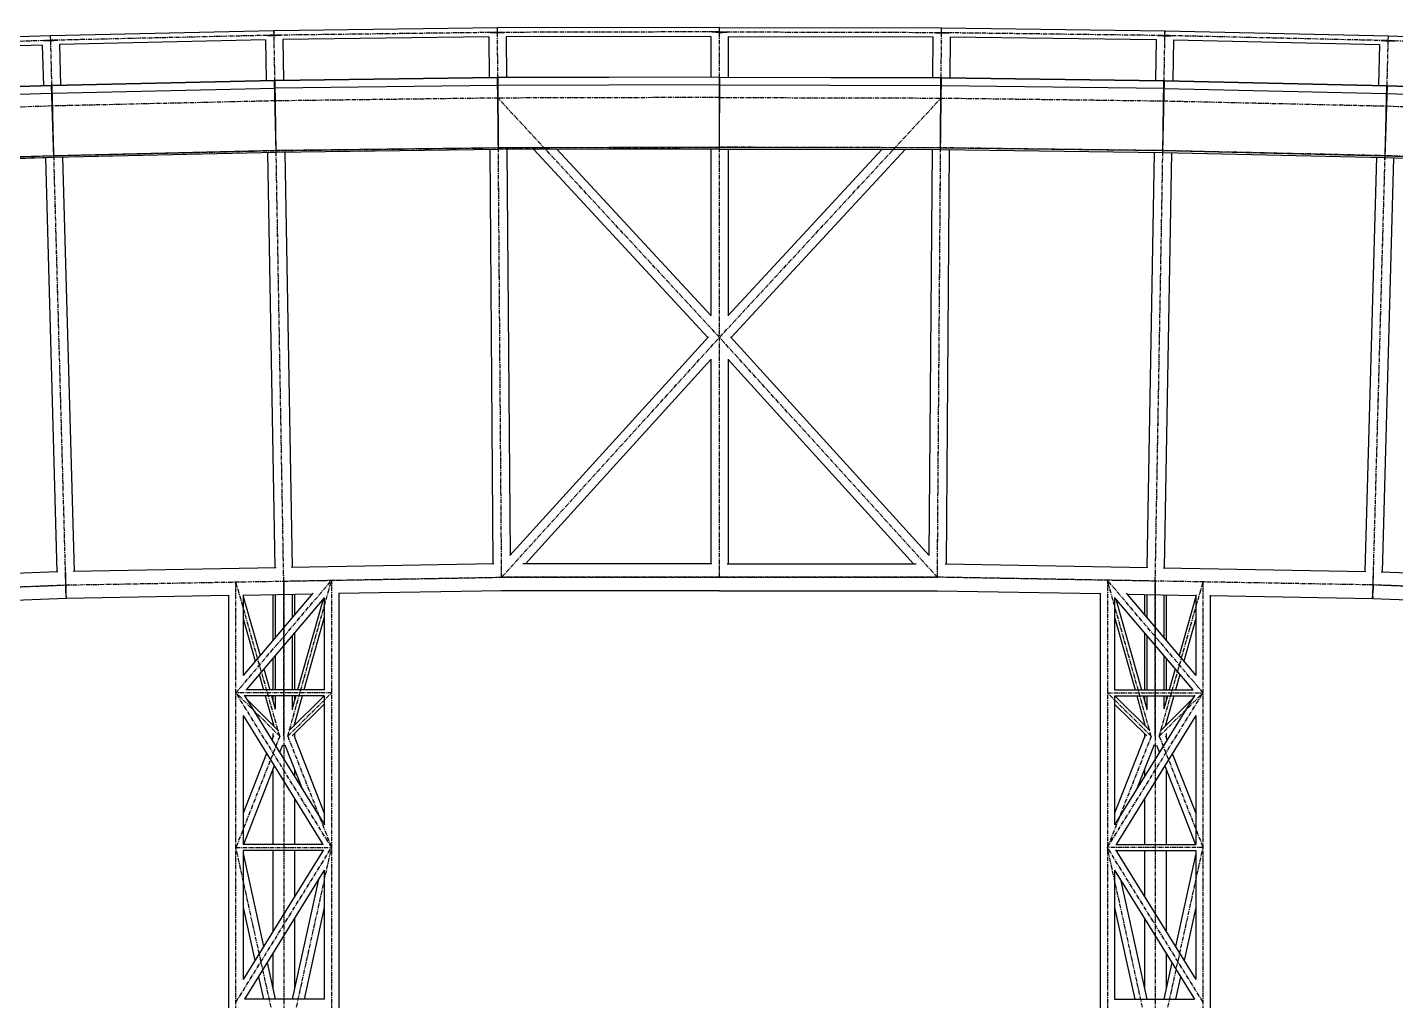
# Model space of a CAD drawing. Header units: millimetres. Extents: x 5143 to 30813, y 232 to 21408.
# Drawn here: x 16332 to 18907, y 19577 to 21408 of the extents above; entities that cross this region are included whole.
import ezdxf

# ---------------------------------------------------------------- set-up
doc = ezdxf.new("R2010")
doc.units = ezdxf.units.MM
doc.header["$LTSCALE"] = 0.25
doc.linetypes.add('CENTER', pattern=[50.8, 31.75, -6.35, 6.35, -6.35])
doc.linetypes.add('XKITLINE00', pattern=[0])

msp = doc.modelspace()

# ---------------------------------------------------------------- linework, layer by layer
at = {"color": 8, "linetype": 'XKITLINE00'}
for p, q in [((16796.6, 21401.8), (16376.2, 21392.2)), ((16796.8, 21393.4), (16796.6, 21401.8)), ((17217.1, 21407.1), (16796.7, 21401.8)), ((16796.8, 21393.4), (16796.7, 21401.8)), ((17203.8, 21398.1), (17203.5, 21398.1)), ((17205.8, 21397.9), (17203.8, 21398.1)), ((17204.2, 21398.1), (17204.1, 21398.1)), ((17206.2, 21397.9), (17204.2, 21398.1)), ((17208.2, 21397.8), (17205.8, 21397.9)), ((17208.6, 21397.8), (17206.2, 21397.9)), ((17211, 21397.7), (17208.2, 21397.8)), ((17211.2, 21397.8), (17208.6, 21397.8)), ((17214.1, 21397.7), (17211, 21397.7)), ((17214.2, 21397.7), (17211.2, 21397.8)), ((17217.2, 21397.7), (17214.1, 21397.7)), ((17217.2, 21397.7), (17214.2, 21397.7)), ((17217.2, 21398.7), (17217.1, 21407.1)), ((17635, 21408.2), (17217.2, 21407.1)), ((17217.2, 21398.7), (17217.2, 21407.1)), ((17217.2, 21398.7), (17217.2, 21397.7)), ((17217.2, 21398.7), (17217.2, 21397.7)), ((17220.4, 21397.8), (17217.2, 21397.7)), ((17220.3, 21397.8), (17217.2, 21397.7)), ((17223.2, 21397.9), (17220.3, 21397.8)), ((17223.4, 21397.8), (17220.4, 21397.8)), ((17225.9, 21398), (17223.2, 21397.9)), ((17226.2, 21397.9), (17223.4, 21397.8)), ((17228.2, 21398.1), (17225.9, 21398)), ((17228.6, 21398.1), (17226.2, 21397.9)), ((17230.2, 21398.3), (17228.2, 21398.1)), ((17230.6, 21398.3), (17228.6, 21398.1)), ((17230.4, 21398.3), (17230.2, 21398.3)), ((17231, 21398.3), (17230.6, 21398.3)), ((17621.6, 21399.2), (17621.2, 21399.3)), ((17621.6, 21399.2), (17621.2, 21399.3)), ((17623.6, 21399.1), (17621.6, 21399.2)), ((17623.6, 21399.1), (17621.6, 21399.2)), ((17622, 21399.2), (17621.9, 21399.3)), ((17622, 21399.2), (17621.9, 21399.3)), ((17624, 21399.1), (17622, 21399.2)), ((17624, 21399.1), (17622, 21399.2)), ((17626, 21398.9), (17623.6, 21399.1)), ((17626, 21398.9), (17623.6, 21399.1)), ((17626.3, 21399), (17624, 21399.1)), ((17626.3, 21399), (17624, 21399.1)), ((17628.8, 21398.8), (17626, 21398.9)), ((17628.8, 21398.8), (17626, 21398.9)), ((17629, 21398.9), (17626.3, 21399)), ((17629, 21398.9), (17626.3, 21399)), ((17631.8, 21398.8), (17628.8, 21398.8)), ((17631.8, 21398.8), (17628.8, 21398.8)), ((17632, 21398.8), (17629, 21398.9)), ((17632, 21398.8), (17629, 21398.9)), ((17635, 21398.8), (17631.8, 21398.8)), ((17635, 21398.8), (17631.8, 21398.8)), ((17635, 21398.8), (17632, 21398.8)), ((17635, 21398.8), (17632, 21398.8)), ((17635, 21398.8), (17635, 21408.2)), ((17635, 21398.8), (17635, 21408.2)), ((17635, 21408.2), (18052.8, 21407.1)), ((17635, 21398.8), (17635, 21408.2)), ((17635, 21398.8), (17635, 21408.2)), ((17635, 21398.8), (17638.1, 21398.8)), ((17635, 21398.8), (17638, 21398.8)), ((17635, 21398.8), (17638.1, 21398.8)), ((17635, 21398.8), (17638, 21398.8)), ((17638, 21398.8), (17641, 21398.9)), ((17638, 21398.8), (17641, 21398.9)), ((17638.1, 21398.8), (17641.2, 21398.8)), ((17638.1, 21398.8), (17641.2, 21398.8)), ((17641, 21398.9), (17643.7, 21399)), ((17641, 21398.9), (17643.7, 21399)), ((17641.2, 21398.8), (17644, 21398.9)), ((17641.2, 21398.8), (17644, 21398.9)), ((17643.7, 21399), (17646, 21399.1)), ((17643.7, 21399), (17646, 21399.1)), ((17644, 21398.9), (17646.4, 21399.1)), ((17644, 21398.9), (17646.4, 21399.1)), ((17646, 21399.1), (17648, 21399.2)), ((17646, 21399.1), (17648, 21399.2)), ((17646.4, 21399.1), (17648.4, 21399.2)), ((17646.4, 21399.1), (17648.4, 21399.2)), ((17648, 21399.2), (17648.1, 21399.3)), ((17648, 21399.2), (17648.1, 21399.3)), ((17648.4, 21399.2), (17648.8, 21399.3)), ((17648.4, 21399.2), (17648.8, 21399.3)), ((18039, 21398.3), (18039.3, 21398.3)), ((18039.3, 21398.3), (18041.4, 21398.1)), ((18039.6, 21398.3), (18039.8, 21398.3)), ((18039.8, 21398.3), (18041.7, 21398.1)), ((18041.4, 21398.1), (18043.8, 21397.9)), ((18041.7, 21398.1), (18044.1, 21398)), ((18043.8, 21397.9), (18046.6, 21397.8)), ((18044.1, 21398), (18046.8, 21397.9)), ((18046.6, 21397.8), (18049.6, 21397.8)), ((18046.8, 21397.9), (18049.7, 21397.8)), ((18049.6, 21397.8), (18052.8, 21397.7)), ((18049.7, 21397.8), (18052.8, 21397.7)), ((18052.8, 21398.7), (18052.8, 21407.1)), ((18052.8, 21398.7), (18052.9, 21407.1)), ((18052.8, 21398.7), (18052.8, 21397.7)), ((18052.8, 21398.7), (18052.8, 21397.7)), ((18052.8, 21397.7), (18055.9, 21397.7)), ((18052.8, 21397.7), (18055.8, 21397.7)), ((18052.9, 21407.1), (18473.3, 21401.8)), ((18055.8, 21397.7), (18058.7, 21397.8)), ((18055.9, 21397.7), (18059, 21397.7)), ((18058.7, 21397.8), (18061.4, 21397.8)), ((18059, 21397.7), (18061.7, 21397.8)), ((18061.4, 21397.8), (18063.8, 21397.9)), ((18061.7, 21397.8), (18064.2, 21397.9)), ((18063.8, 21397.9), (18065.7, 21398.1)), ((18064.2, 21397.9), (18066.2, 21398.1)), ((18065.7, 21398.1), (18065.9, 21398.1)), ((18066.2, 21398.1), (18066.5, 21398.1)), ((18473.2, 21393.4), (18473.4, 21401.8)), ((18473.2, 21393.4), (18473.3, 21401.8)), ((18473.4, 21401.8), (18893.8, 21392.2)), ((16376.1, 21392.2), (15955.6, 21378.3)), ((16360.5, 21374.9), (15972.3, 21362)), ((16360.5, 21374.9), (16362.6, 21298.3)), ((16363, 21382.9), (16362.6, 21382.9)), ((16365, 21382.8), (16363, 21382.9)), ((16363.4, 21382.9), (16363.3, 21382.9)), ((16365.4, 21382.8), (16363.4, 21382.9)), ((16367.4, 21382.7), (16365, 21382.8)), ((16367.7, 21382.7), (16365.4, 21382.8)), ((16370.2, 21382.7), (16367.4, 21382.7)), ((16370.4, 21382.7), (16367.7, 21382.7)), ((16373.3, 21382.7), (16370.2, 21382.7)), ((16373.4, 21382.7), (16370.4, 21382.7)), ((16376.4, 21382.8), (16373.3, 21382.7)), ((16376.4, 21382.8), (16373.4, 21382.7)), ((16376.4, 21383.8), (16376.1, 21392.2)), ((16376.4, 21383.8), (16376.2, 21392.2)), ((16376.4, 21383.8), (16376.4, 21382.8)), ((16376.4, 21383.8), (16376.4, 21382.8)), ((16379.6, 21382.9), (16376.4, 21382.8)), ((16379.4, 21382.9), (16376.4, 21382.8)), ((16382.4, 21383.1), (16379.4, 21382.9)), ((16382.6, 21383), (16379.6, 21382.9)), ((16385.1, 21383.2), (16382.4, 21383.1)), ((16385.4, 21383.2), (16382.6, 21383)), ((16387.4, 21383.4), (16385.1, 21383.2)), ((16387.8, 21383.4), (16385.4, 21383.2)), ((16389.4, 21383.6), (16387.4, 21383.4)), ((16389.8, 21383.6), (16387.8, 21383.4)), ((16389.5, 21383.6), (16389.4, 21383.6)), ((16390.1, 21383.6), (16389.8, 21383.6)), ((16780.8, 21384.6), (16392.7, 21375.8)), ((16392.8, 21375.8), (16394.9, 21299.2)), ((16780.8, 21384.6), (16782.1, 21308)), ((16783.3, 21392.6), (16783, 21392.6)), ((16785.4, 21392.5), (16783.3, 21392.6)), ((16783.8, 21392.6), (16783.6, 21392.6)), ((16785.7, 21392.5), (16783.8, 21392.6)), ((16787.8, 21392.4), (16785.4, 21392.5)), ((16788.1, 21392.4), (16785.7, 21392.5)), ((16790.6, 21392.3), (16787.8, 21392.4)), ((16790.8, 21392.4), (16788.1, 21392.4)), ((16793.6, 21392.3), (16790.6, 21392.3)), ((16793.7, 21392.4), (16790.8, 21392.4)), ((16796.8, 21392.4), (16793.6, 21392.3)), ((16796.8, 21392.4), (16793.7, 21392.4)), ((16796.8, 21393.4), (16796.8, 21392.4)), ((16796.8, 21393.4), (16796.8, 21392.4)), ((16799.9, 21392.5), (16796.8, 21392.4)), ((16799.8, 21392.5), (16796.8, 21392.4)), ((16802.7, 21392.6), (16799.8, 21392.5)), ((16803, 21392.6), (16799.9, 21392.5)), ((16805.4, 21392.7), (16802.7, 21392.6)), ((16805.7, 21392.7), (16803, 21392.6)), ((16807.8, 21392.9), (16805.4, 21392.7)), ((16808.2, 21392.9), (16805.7, 21392.7)), ((16809.7, 21393.1), (16807.8, 21392.9)), ((16810.2, 21393.1), (16808.2, 21392.9)), ((16809.9, 21393.1), (16809.7, 21393.1)), ((16810.5, 21393.1), (16810.2, 21393.1)), ((17201.2, 21390.1), (16813, 21385.2)), ((16813.1, 21385.2), (16814.4, 21308.6)), ((17201.1, 21390.1), (17201.7, 21313.5)), ((17618.9, 21391.3), (17233.4, 21390.4)), ((17233.4, 21390.4), (17234, 21313.8)), ((17618.8, 21391.3), (17618.8, 21314.7)), ((17618.8, 21391.3), (17618.8, 21314.7)), ((17651.1, 21391.3), (18036.6, 21390.4)), ((17651.1, 21391.3), (17651.1, 21314.7)), ((17651.1, 21391.3), (17651.1, 21314.7)), ((18036.6, 21390.4), (18036, 21313.8)), ((18068.9, 21390.1), (18068.3, 21313.5)), ((18068.8, 21390.1), (18457, 21385.2)), ((18456.9, 21385.2), (18455.6, 21308.6)), ((18459.5, 21393.1), (18459.8, 21393.1)), ((18459.8, 21393.1), (18461.8, 21392.9)), ((18460.1, 21393.1), (18460.3, 21393.1)), ((18460.3, 21393.1), (18462.2, 21392.9)), ((18461.8, 21392.9), (18464.2, 21392.7)), ((18462.2, 21392.9), (18464.6, 21392.7)), ((18464.2, 21392.7), (18467, 21392.6)), ((18464.6, 21392.7), (18467.2, 21392.6)), ((18467, 21392.6), (18470.1, 21392.5)), ((18467.2, 21392.6), (18470.2, 21392.5)), ((18470.1, 21392.5), (18473.2, 21392.4)), ((18470.2, 21392.5), (18473.2, 21392.4)), ((18473.2, 21393.4), (18473.2, 21392.4)), ((18473.2, 21393.4), (18473.2, 21392.4)), ((18473.2, 21392.4), (18476.4, 21392.3)), ((18473.2, 21392.4), (18476.3, 21392.4)), ((18476.3, 21392.4), (18479.2, 21392.4)), ((18476.4, 21392.3), (18479.4, 21392.3)), ((18479.2, 21392.4), (18481.9, 21392.4)), ((18479.4, 21392.3), (18482.2, 21392.4)), ((18481.9, 21392.4), (18484.3, 21392.5)), ((18482.2, 21392.4), (18484.6, 21392.5)), ((18484.3, 21392.5), (18486.2, 21392.6)), ((18484.6, 21392.5), (18486.6, 21392.6)), ((18486.2, 21392.6), (18486.4, 21392.6)), ((18486.6, 21392.6), (18487, 21392.6)), ((18489.2, 21384.6), (18487.9, 21308)), ((18489.2, 21384.6), (18877.3, 21375.8)), ((18877.2, 21375.8), (18875.1, 21299.2)), ((18879.8, 21383.6), (18880.2, 21383.6)), ((18880.2, 21383.6), (18882.2, 21383.4)), ((18880.5, 21383.6), (18880.6, 21383.6)), ((18880.6, 21383.6), (18882.6, 21383.4)), ((18882.2, 21383.4), (18884.6, 21383.2)), ((18882.6, 21383.4), (18884.9, 21383.2)), ((18884.6, 21383.2), (18887.4, 21383)), ((18884.9, 21383.2), (18887.6, 21383.1)), ((18887.4, 21383), (18890.4, 21382.9)), ((18887.6, 21383.1), (18890.5, 21382.9)), ((18890.4, 21382.9), (18893.6, 21382.8)), ((18890.5, 21382.9), (18893.6, 21382.8)), ((18893.6, 21383.8), (18893.9, 21392.2)), ((18893.6, 21383.8), (18893.8, 21392.2)), ((18893.6, 21383.8), (18893.6, 21382.8)), ((18893.6, 21383.8), (18893.6, 21382.8)), ((18893.6, 21382.8), (18896.7, 21382.7)), ((18893.6, 21382.8), (18896.6, 21382.7)), ((18893.9, 21392.2), (19314.4, 21378.3)), ((18896.6, 21382.7), (18899.6, 21382.7)), ((18896.7, 21382.7), (18899.8, 21382.7)), ((18899.6, 21382.7), (18902.3, 21382.7)), ((18899.8, 21382.7), (18902.6, 21382.7)), ((18902.3, 21382.7), (18904.6, 21382.8)), ((18902.6, 21382.7), (18905, 21382.8)), ((18904.6, 21382.8), (18906.6, 21382.9)), ((18905, 21382.8), (18907, 21382.9)), ((18906.6, 21382.9), (18906.7, 21382.9)), ((18907, 21382.9), (18907.4, 21382.9)), ((16378.1, 21298.8), (15959.8, 21285)), ((16378.1, 21298.3), (15959.8, 21284.5)), ((16382.6, 21163.4), (16378.1, 21298.8)), ((16797.6, 21308.4), (16379.4, 21298.8)), ((16797.6, 21307.9), (16379.4, 21298.4)), ((16382.5, 21163.4), (16379.4, 21298.8)), ((16800.7, 21172.9), (16797.6, 21308.4)), ((17217.2, 21313.7), (16798.9, 21308.4)), ((17217.2, 21313.2), (16798.9, 21307.9)), ((16800.7, 21172.9), (16798.9, 21308.4)), ((17217.4, 21298.9), (16799.1, 21293.6)), ((17218.9, 21178.2), (17217.2, 21313.7)), ((17634.7, 21314.8), (17218.5, 21313.7)), ((17634.7, 21314.3), (17218.5, 21313.3)), ((17218.9, 21178.2), (17218.5, 21313.7)), ((17634.7, 21299.9), (17218.6, 21298.9)), ((17635, 21179.3), (17634.7, 21314.8)), ((17635, 21179.3), (17634.7, 21314.8)), ((17635, 21179.3), (17635.3, 21314.8)), ((17635, 21179.3), (17635.3, 21314.8)), ((17635.3, 21314.8), (18051.5, 21313.7)), ((17635.3, 21314.3), (18051.5, 21313.3)), ((17635.3, 21299.9), (18051.4, 21298.9)), ((18051.1, 21178.2), (18051.5, 21313.7)), ((18051.1, 21178.2), (18052.8, 21313.7)), ((18052.6, 21298.9), (18470.9, 21293.6)), ((18052.8, 21313.7), (18471.1, 21308.4)), ((18052.8, 21313.2), (18471, 21307.9)), ((18469.3, 21172.9), (18472.4, 21308.4)), ((18469.3, 21172.9), (18471.1, 21308.4)), ((18472.4, 21308.4), (18890.6, 21298.8)), ((18472.4, 21307.9), (18890.6, 21298.4)), ((18887.4, 21163.4), (18891.9, 21298.8)), ((18887.5, 21163.4), (18890.6, 21298.8)), ((18891.9, 21298.8), (19310.2, 21285)), ((18891.9, 21298.3), (19310.2, 21284.5)), ((16378.6, 21284), (15960.3, 21270.1)), ((16797.9, 21293.5), (16379.8, 21284)), ((18472.1, 21293.5), (18890.2, 21284)), ((18891.4, 21284), (19309.7, 21270.1)), ((16382.4, 21166.8), (15964.1, 21153)), ((16800.6, 21176.3), (16382.4, 21166.8)), ((16800.7, 21173.1), (16382.5, 21163.5)), ((16800.7, 21172.9), (16382.5, 21163.4)), ((16784.5, 21172.6), (16798.4, 20391.6)), ((16784.5, 21172.6), (16798.4, 20391.6)), ((17218.9, 21181.6), (16800.6, 21176.3)), ((17218.9, 21178.4), (16800.7, 21173.1)), ((17218.9, 21178.2), (16800.7, 21172.9)), ((16800.7, 21173.1), (16800.7, 21173.1)), ((16800.7, 21173.1), (16800.7, 21173.1)), ((16816.8, 21173.2), (16830.7, 20392.2)), ((16816.8, 21173.2), (16830.7, 20392.2)), ((17202.7, 21178), (17208.7, 20398.9)), ((17635, 21182.7), (17218.9, 21181.6)), ((17635, 21179.4), (17218.9, 21178.4)), ((17635, 21179.3), (17218.9, 21178.2)), ((17218.9, 21178.4), (17218.9, 21178.4)), ((17218.9, 21178.4), (17218.9, 21178.4)), ((17235, 21178.3), (17240.8, 20415.2)), ((17285.8, 21178.4), (17613.1, 20824.9)), ((17329.7, 21178.5), (17619.4, 20865.6)), ((17618.8, 21179.3), (17618.8, 20866.2)), ((17635, 21182.7), (18051.1, 21181.6)), ((17635, 21179.4), (17635, 21179.4)), ((17635, 21179.4), (17635, 21179.4)), ((17635, 21179.4), (18051.1, 21178.4)), ((17635, 21179.4), (17635, 21179.4)), ((17635, 21179.4), (17635, 21179.4)), ((17635, 21179.3), (17635, 21179.3)), ((17635, 21179.3), (18051.1, 21178.2)), ((17635, 21179.3), (17635, 21179.3)), ((17940.3, 21178.5), (17650.6, 20865.6)), ((17651.1, 21179.3), (17651.1, 20866.2)), ((17984.2, 21178.4), (17656.9, 20824.9)), ((18035, 21178.3), (18029.2, 20415.2)), ((18051.1, 21181.6), (18469.4, 21176.3)), ((18051.1, 21178.4), (18051.1, 21178.4)), ((18051.1, 21178.4), (18469.3, 21173.1)), ((18051.1, 21178.4), (18051.1, 21178.4)), ((18051.1, 21178.2), (18469.3, 21172.9)), ((18067.3, 21178), (18061.3, 20398.9)), ((18453.2, 21173.2), (18439.3, 20392.2)), ((18453.2, 21173.2), (18439.3, 20392.2)), ((18469.3, 21173.1), (18887.4, 21163.5)), ((18469.3, 21173.1), (18469.3, 21173.1)), ((18469.3, 21173.1), (18469.3, 21173.1)), ((18469.3, 21172.9), (18887.5, 21163.4)), ((18469.4, 21176.3), (18887.6, 21166.8)), ((18485.4, 21172.6), (18471.6, 20391.6)), ((18485.5, 21172.6), (18471.6, 20391.6)), ((18887.6, 21166.8), (19305.8, 21153)), ((16382.5, 21163.5), (15964.3, 21149.7)), ((16382.6, 21163.4), (15964.3, 21149.6)), ((16366.4, 21162.9), (16388.1, 20384)), ((16366.5, 21162.9), (16388.2, 20384)), ((16382.5, 21163.5), (16382.5, 21163.5)), ((16382.5, 21163.5), (16382.5, 21163.5)), ((16398.6, 21163.8), (16420.4, 20384.9)), ((16398.7, 21163.8), (16420.4, 20384.9)), ((18871.4, 21163.8), (18849.6, 20384.9)), ((18871.3, 21163.8), (18849.6, 20384.9)), ((18903.5, 21162.9), (18881.8, 20384)), ((18903.6, 21162.9), (18881.8, 20384)), ((18887.4, 21163.5), (18887.5, 21163.5)), ((18887.4, 21163.4), (19305.7, 21149.6)), ((18887.5, 21163.5), (18887.5, 21163.5)), ((18887.5, 21163.5), (19305.7, 21149.7)), ((17614.3, 20826.2), (17240.3, 20414.5)), ((17634.3, 20829.3), (17634.1, 20829.1)), ((17634.1, 20829.1), (17634.3, 20829.3)), ((17634.4, 20829.3), (17634.3, 20829.3)), ((17634.3, 20829.3), (17634.4, 20829.3)), ((17634.6, 20829.5), (17634.4, 20829.3)), ((17634.5, 20829.5), (17634.4, 20829.3)), ((17634.4, 20829.3), (17634.5, 20829.5)), ((17634.4, 20829.3), (17634.6, 20829.5)), ((17634.4, 20829.3), (17634.4, 20829.3)), ((17634.4, 20829.3), (17634.4, 20829.3)), ((17635.6, 20829.3), (17635.4, 20829.5)), ((17635.4, 20829.5), (17635.6, 20829.3)), ((17635.6, 20829.3), (17635.5, 20829.5)), ((17635.5, 20829.5), (17635.6, 20829.3)), ((17635.7, 20829.3), (17635.6, 20829.3)), ((17635.6, 20829.3), (17635.6, 20829.3)), ((17635.6, 20829.3), (17635.6, 20829.3)), ((17635.6, 20829.3), (17635.7, 20829.3)), ((17635.9, 20829.1), (17635.7, 20829.3)), ((17635.7, 20829.3), (17635.9, 20829.1)), ((17655.7, 20826.2), (18029.7, 20414.5)), ((17618.8, 20783.3), (17269.9, 20399.2)), ((17618.8, 20783.9), (17618.8, 20399.2)), ((17651.1, 20783.9), (17651.1, 20399.2)), ((17651.1, 20783.3), (18000.1, 20399.2)), ((17210.6, 20398.9), (16828.7, 20392.1)), ((17620.8, 20399.2), (17264.8, 20399.2)), ((17620.8, 20399.2), (17264.8, 20399.2)), ((17649.2, 20399.2), (18005.2, 20399.2)), ((17649.2, 20399.2), (18005.2, 20399.2)), ((18059.4, 20398.9), (18441.3, 20392.1)), ((16390, 20384), (16008.2, 20369.5)), ((16405, 20359.2), (16404.1, 20382.7)), ((16405, 20359.2), (16404.6, 20382.7)), ((16800.4, 20391.6), (16418.5, 20384.8)), ((18469.6, 20391.6), (18851.5, 20384.8)), ((18865, 20359.2), (18865.4, 20382.7)), ((18865, 20359.2), (18865.9, 20382.7)), ((18879.9, 20384), (19261.8, 20369.5)), ((16404.9, 20364), (16404.8, 20364)), ((16404.9, 20363.8), (16404.8, 20363.8)), ((16405, 20359.2), (16405.1, 20355.2)), ((16405.7, 20341.2), (16405, 20359.2)), ((16405.1, 20355.2), (16405.1, 20351.3)), ((16405.4, 20336.6), (16405.1, 20351.3)), ((16405.2, 20347.7), (16405.2, 20347.7)), ((16405.3, 20344.3), (16405.3, 20344.3)), ((16869.8, 20343.6), (16738.4, 20188.9)), ((16868.5, 20342), (16738.6, 20339.7)), ((17225.4, 20348.4), (16918.6, 20342.9)), ((16918.6, 20343.7), (16918.6, 19215.5)), ((17635, 20348.4), (17225, 20348.4)), ((17635, 20348.4), (17225, 20348.4)), ((17635, 20348.4), (18045, 20348.4)), ((17635, 20348.4), (18045, 20348.4)), ((18044.5, 20348.4), (18351.3, 20342.9)), ((18351.3, 20343.7), (18351.3, 19215.5)), ((18400.1, 20343.6), (18531.6, 20188.9)), ((18401.5, 20342), (18531.3, 20339.7)), ((18864.3, 20341.2), (18865, 20359.2)), ((18864.6, 20336.6), (18864.9, 20351.3)), ((18864.7, 20344.3), (18864.7, 20344.3)), ((18864.8, 20347.7), (18864.8, 20347.7)), ((18865, 20359.2), (18864.9, 20355.2)), ((18864.9, 20355.2), (18864.9, 20351.3)), ((18865.1, 20364), (18865.2, 20364)), ((18865.1, 20363.8), (18865.2, 20363.8)), ((16406, 20333.8), (15586.2, 20302.6)), ((16405.3, 20341.2), (16405.3, 20341.2)), ((16405.4, 20338.6), (16405.4, 20338.6)), ((16405.4, 20336.6), (16405.4, 20336.6)), ((16405.4, 20336.6), (16405.4, 20335)), ((16405.4, 20335), (16405.4, 20335)), ((16406, 20334.1), (16405.7, 20341.2)), ((16711.3, 20339.2), (16405.7, 20333.8)), ((16711.3, 20340.1), (16711.3, 19215.5)), ((16738.6, 20340.5), (16738.6, 20189.2)), ((16738.6, 20337.7), (16770.3, 20226.4)), ((16891.3, 20335.1), (16744.2, 20162)), ((16794.7, 20340.7), (16794.7, 20255.2)), ((16798.9, 20340.8), (16798.9, 20260.1)), ((16831.1, 20341.4), (16831.1, 20298)), ((16835.3, 20341.4), (16835.3, 20302.9)), ((16889.1, 20332.5), (16841.1, 20162)), ((16891.3, 20335.4), (16891.3, 20162)), ((18378.6, 20335.4), (18378.6, 20162)), ((18378.6, 20335.1), (18525.8, 20162)), ((18380.9, 20332.5), (18428.9, 20162)), ((18434.7, 20341.4), (18434.7, 20302.9)), ((18438.9, 20341.4), (18438.9, 20298)), ((18471.1, 20340.8), (18471.1, 20260.1)), ((18475.3, 20340.7), (18475.3, 20255.2)), ((18531.3, 20337.7), (18499.7, 20226.4)), ((18531.3, 20340.5), (18531.3, 20189.2)), ((18558.6, 20340.1), (18558.6, 19215.5)), ((18558.6, 20339.2), (18864.3, 20333.8)), ((18864, 20334.1), (18864.3, 20341.2)), ((18864, 20333.8), (19683.8, 20302.6)), ((18864.6, 20338.6), (18864.6, 20338.6)), ((18864.6, 20336.6), (18864.6, 20336.6)), ((18864.6, 20336.6), (18864.6, 20335)), ((18864.6, 20335), (18864.6, 20335)), ((18864.7, 20341.2), (18864.7, 20341.2)), ((16738.6, 20296), (16761.4, 20216)), ((16891.3, 20298.5), (16852.9, 20162)), ((18378.6, 20298.5), (18417, 20162)), ((18531.3, 20296), (18508.6, 20216)), ((16831.1, 20264.3), (16831.1, 20162)), ((16835.3, 20269.2), (16835.3, 20162)), ((18434.7, 20269.2), (18434.7, 20162)), ((18438.9, 20264.3), (18438.9, 20162)), ((16794.7, 20221.4), (16794.7, 20162)), ((16798.9, 20226.4), (16798.9, 20162)), ((18471.1, 20226.4), (18471.1, 20162)), ((18475.3, 20221.4), (18475.3, 20162)), ((16768.6, 20190.7), (16776.8, 20162)), ((16777.5, 20201.2), (16788.6, 20162)), ((18492.5, 20201.2), (18481.4, 20162)), ((18501.4, 20190.7), (18493.2, 20162)), ((16891.5, 20162), (16743.5, 20162)), ((18378.5, 20162), (18526.5, 20162)), ((16740.5, 20151.9), (16891.6, 19907.7)), ((16891.3, 20150.6), (16741.3, 20150.6)), ((16805.2, 20084.9), (16745.4, 20144.1)), ((16780, 20150.6), (16796.1, 20093.9)), ((16791.9, 20150.6), (16798.9, 20125.8)), ((16794.7, 20150.6), (16794.7, 20140.6)), ((16798.9, 20150.6), (16798.9, 20125.9)), ((16891.2, 20150.6), (16825.8, 20086)), ((16837.9, 20150.6), (16831.1, 20126.4)), ((16831.1, 20150.6), (16831.1, 20124.5)), ((16849.7, 20150.6), (16833.8, 20093.9)), ((16835.3, 20150.6), (16835.3, 20141.3)), ((16891.3, 20150.8), (16891.3, 19908.1)), ((18529.5, 20151.9), (18378.4, 19907.7)), ((18378.6, 20150.8), (18378.6, 19908.1)), ((18378.6, 20150.6), (18528.7, 20150.6)), ((18378.8, 20150.6), (18444.1, 20086)), ((18420.2, 20150.6), (18436.2, 20093.9)), ((18432.1, 20150.6), (18438.9, 20126.4)), ((18434.7, 20150.6), (18434.7, 20141.3)), ((18438.9, 20150.6), (18438.9, 20124.5)), ((18464.7, 20084.9), (18524.6, 20144.1)), ((18471.1, 20150.6), (18471.1, 20125.9)), ((18478.1, 20150.6), (18471.1, 20125.8)), ((18490, 20150.6), (18473.9, 20093.9)), ((18475.3, 20150.6), (18475.3, 20140.6)), ((16738.6, 20113.6), (16738.6, 19871)), ((16738.6, 20113.5), (16888.7, 19871)), ((16891.3, 20134.8), (16831, 20075.2)), ((18378.6, 20134.8), (18439, 20075.2)), ((18531.3, 20113.5), (18381.3, 19871)), ((18531.3, 20113.6), (18531.3, 19871)), ((16794.7, 20098.9), (16794.7, 20095.3)), ((16835.3, 20099.2), (16835.3, 20095.4)), ((18434.7, 20099.2), (18434.7, 20095.4)), ((18475.3, 20098.9), (18475.3, 20095.3)), ((16795.9, 20075.1), (16792.8, 20067.4)), ((16794.7, 20079.5), (16794.7, 20072.1)), ((16817.1, 20058.5), (16850.2, 19974.7)), ((16834.3, 20074.7), (16891.3, 19929.8)), ((16835.3, 20079.4), (16835.3, 20072.1)), ((18435.7, 20074.7), (18378.6, 19929.8)), ((18452.8, 20058.5), (18419.8, 19974.7)), ((18434.7, 20079.4), (18434.7, 20072.1)), ((18474.1, 20075.1), (18477.2, 20067.4)), ((18475.3, 20079.5), (18475.3, 20072.1)), ((16782.8, 20042.1), (16738.6, 19929.9)), ((16812.6, 20057.8), (16807.2, 20044.1)), ((18457.4, 20057.8), (18462.8, 20044.1)), ((18487.1, 20042.1), (18531.3, 19929.9)), ((16797.2, 20018.8), (16739, 19871)), ((16794.7, 20012.4), (16794.7, 19871)), ((16835.3, 20012.4), (16835.3, 19998.7)), ((18434.7, 20012.4), (18434.7, 19998.7)), ((18472.8, 20018.8), (18531, 19871)), ((18475.3, 20012.4), (18475.3, 19871)), ((16835.3, 19957.3), (16835.3, 19871)), ((18434.7, 19957.3), (18434.7, 19871)), ((16889.5, 19861), (16738.4, 19616.7)), ((16889.1, 19871), (16738.5, 19871)), ((16738.6, 19859.9), (16738.6, 19617.2)), ((16888.7, 19859.6), (16738.6, 19859.6)), ((16738.6, 19854.2), (16777.1, 19679.4)), ((16794.7, 19859.6), (16794.7, 19707.8)), ((16835.3, 19859.6), (16835.3, 19773.4)), ((18380.5, 19861), (18531.6, 19616.7)), ((18380.9, 19871), (18531.5, 19871)), ((18381.3, 19859.6), (18531.3, 19859.6)), ((18434.7, 19859.6), (18434.7, 19773.4)), ((18475.3, 19859.6), (18475.3, 19707.8)), ((18531.3, 19854.2), (18492.9, 19679.4)), ((18531.3, 19859.9), (18531.3, 19617.2)), ((16891.3, 19822.6), (16741.3, 19580.1)), ((16880.5, 19805.1), (16831, 19580.1)), ((16891.3, 19822.7), (16891.3, 19580.1)), ((18378.6, 19822.7), (18378.6, 19580.1)), ((18378.6, 19822.6), (18528.7, 19580.1)), ((18389.5, 19805.1), (18439, 19580.1)), ((16738.6, 19752.4), (16760.6, 19652.7)), ((16891.3, 19752.4), (16853.4, 19580.1)), ((18378.6, 19752.4), (18416.6, 19580.1)), ((18531.3, 19752.4), (18509.4, 19652.7)), ((16835.3, 19732), (16835.3, 19599.6)), ((18434.7, 19732), (18434.7, 19599.6)), ((16783.8, 19648.8), (16799, 19580.1)), ((16794.7, 19666.3), (16794.7, 19599.5)), ((18486.1, 19648.8), (18471, 19580.1)), ((18475.3, 19666.3), (18475.3, 19599.5)), ((16767.3, 19622.1), (16776.6, 19580.1)), ((18502.7, 19622.1), (18493.4, 19580.1)), ((16891.5, 19580.1), (16740.9, 19580.1)), ((18378.5, 19580.1), (18529.1, 19580.1))]:
    msp.add_line(p, q, dxfattribs=at)
at = {"color": 8, "linetype": 'CENTER'}
for p, q in [((17217.2, 21398.7), (16796.8, 21393.4)), ((17635, 21399.8), (17217.2, 21398.7)), ((17225, 20373.8), (17217.2, 21398.7)), ((17635, 20373.8), (17635, 21399.8)), ((17635, 20373.8), (17635, 21399.8)), ((17635, 21399.8), (18052.8, 21398.7)), ((17635, 20373.8), (17635, 21399.8)), ((17635, 20373.8), (17635, 21399.8)), ((18045, 20373.8), (18052.8, 21398.7)), ((18052.8, 21398.7), (18473.2, 21393.4)), ((16376.4, 21383.8), (15955.9, 21369.9)), ((16796.8, 21393.4), (16376.4, 21383.8)), ((16405, 20359.2), (16376.4, 21383.8)), ((16815, 20366.5), (16796.8, 21393.4)), ((18455, 20366.5), (18473.2, 21393.4)), ((18473.2, 21393.4), (18893.6, 21383.8)), ((18865, 20359.2), (18893.6, 21383.8)), ((18893.6, 21383.8), (19314.1, 21369.9)), ((16799, 21269.9), (16379.8, 21260.3)), ((17218.2, 21275.2), (16799, 21269.9)), ((16815, 20366.5), (16799, 21269.9)), ((17225, 20373.8), (17218.1, 21275.2)), ((17635, 21276.3), (17218.2, 21275.2)), ((17635, 20825), (17218.2, 21275.2)), ((17635, 20373.8), (17635, 21276.3)), ((17635, 20373.8), (17635, 21276.3)), ((17635, 21276.3), (18051.8, 21275.2)), ((17635, 20373.8), (17635, 21276.3)), ((17635, 20373.8), (17635, 21276.3)), ((17635, 20825), (18051.8, 21275.2)), ((18045, 20373.8), (18051.8, 21275.2)), ((18051.8, 21275.2), (18471, 21269.9)), ((18455, 20366.5), (18471, 21269.9)), ((18471, 21269.9), (18890.2, 21260.3)), ((16379.8, 21260.3), (15960.6, 21246.5)), ((16405, 20359.2), (16379.8, 21260.3)), ((18865, 20359.2), (18890.2, 21260.3)), ((18890.2, 21260.3), (19309.4, 21246.5)), ((15964.1, 21153), (16382.4, 21166.8)), ((16382.4, 21166.8), (16800.6, 21176.3)), ((16800.6, 21176.3), (17218.9, 21181.6)), ((17218.9, 21181.6), (17635, 21182.7)), ((18051.1, 21181.6), (17635, 21182.7)), ((18469.4, 21176.3), (18051.1, 21181.6)), ((18887.6, 21166.8), (18469.4, 21176.3)), ((19305.8, 21153), (18887.6, 21166.8)), ((17225, 20373.8), (17635, 20825)), ((18045, 20373.8), (17635, 20825)), ((16405, 20359.2), (17225, 20373.8)), ((16405, 20359.2), (17225, 20373.8)), ((16725, 20156.3), (16905, 20368.1)), ((16815, 20366.5), (17225, 20373.8)), ((16822.5, 20074.7), (16905, 20368.1)), ((16905, 20368.1), (16905, 19215.5)), ((17225, 20373.8), (17635, 20373.8)), ((17635, 20373.8), (17225, 20373.8)), ((17635, 20373.8), (17225, 20373.8)), ((17225, 20373.8), (17635, 20373.8)), ((17225, 20373.8), (17635, 20373.8)), ((18045, 20373.8), (17635, 20373.8)), ((17635, 20373.8), (18045, 20373.8)), ((17635, 20373.8), (18045, 20373.8)), ((18045, 20373.8), (17635, 20373.8)), ((18045, 20373.8), (17635, 20373.8)), ((18865, 20359.2), (18045, 20373.8)), ((18865, 20359.2), (18045, 20373.8)), ((18455, 20366.5), (18045, 20373.8)), ((18545, 20156.3), (18365, 20368.1)), ((18447.5, 20074.7), (18365, 20368.1)), ((18365, 20368.1), (18365, 19215.5)), ((15585, 20327.9), (16405, 20359.2)), ((15585, 20327.9), (16405, 20359.2)), ((15995, 20343.6), (16405, 20359.2)), ((16405, 20359.2), (16815, 20366.5)), ((16807.5, 20074.7), (16725, 20364.8)), ((16725, 19215.5), (16725, 20364.8)), ((16815, 20074.7), (16815, 20366.5)), ((16815, 20366.5), (16815, 19136.2)), ((18455, 20074.7), (18455, 20366.5)), ((18865, 20359.2), (18455, 20366.5)), ((18455, 20366.5), (18455, 19136.2)), ((18462.5, 20074.7), (18545, 20364.8)), ((18545, 19215.5), (18545, 20364.8)), ((19685, 20327.9), (18865, 20359.2)), ((19685, 20327.9), (18865, 20359.2)), ((19275, 20343.6), (18865, 20359.2)), ((16905, 19865.3), (16725, 20156.3)), ((16905, 20156.3), (16725, 20156.3)), ((16807.5, 20074.7), (16725, 20156.3)), ((16822.5, 20074.7), (16905, 20156.3)), ((18447.5, 20074.7), (18365, 20156.3)), ((18365, 19865.3), (18545, 20156.3)), ((18365, 20156.3), (18545, 20156.3)), ((18462.5, 20074.7), (18545, 20156.3)), ((16807.5, 20074.7), (16725, 19865.3)), ((16822.5, 20074.7), (16905, 19865.3)), ((18447.5, 20074.7), (18365, 19865.3)), ((18462.5, 20074.7), (18545, 19865.3)), ((16725, 19865.3), (16905, 19865.3)), ((16725, 19574.4), (16905, 19865.3)), ((16807.5, 19490.5), (16725, 19865.3)), ((16822.5, 19490.5), (16905, 19865.3)), ((18447.5, 19490.5), (18365, 19865.3)), ((18545, 19865.3), (18365, 19865.3)), ((18545, 19574.4), (18365, 19865.3)), ((18462.5, 19490.5), (18545, 19865.3))]:
    msp.add_line(p, q, dxfattribs=at)
at = {"color": 8, "linetype": 'XKITLINE00'}
for centre in [(17217.2, 21398.7), (17217.2, 21398.7), (17217.2, 21398.7), (17635, 21399.8), (17635, 21399.8), (17635, 21399.8), (17635, 21399.8), (17635, 21399.8), (17635, 21399.8), (17635, 21399.8), (17635, 21399.8), (18052.8, 21398.7), (18052.8, 21398.7), (18052.8, 21398.7), (16376.4, 21383.8), (16376.4, 21383.8), (16376.4, 21383.8), (16796.8, 21393.4), (16796.8, 21393.4), (16796.8, 21393.4), (18473.2, 21393.4), (18473.2, 21393.4), (18473.2, 21393.4), (18893.6, 21383.8), (18893.6, 21383.8), (18893.6, 21383.8), (16799, 21269.9), (16799, 21269.9), (16799, 21269.9), (17218.2, 21275.2), (17218.2, 21275.2), (17218.2, 21275.2), (17218.1, 21275.2), (17635, 21276.3), (17635, 21276.3), (17635, 21276.3), (17635, 21276.3), (17635, 21276.3), (17635, 21276.3), (17635, 21276.3), (17635, 21276.3), (18051.8, 21275.2), (18051.8, 21275.2), (18051.8, 21275.2), (18051.8, 21275.2), (18471, 21269.9), (18471, 21269.9), (18471, 21269.9), (16379.8, 21260.3), (16379.8, 21260.3), (16379.8, 21260.3), (18890.2, 21260.3), (18890.2, 21260.3), (18890.2, 21260.3), (16382.4, 21166.8), (16382.4, 21166.8), (16800.6, 21176.3), (16800.6, 21176.3), (17218.9, 21181.6), (17218.9, 21181.6), (17635, 21182.7), (17635, 21182.7), (17635, 21182.7), (17635, 21182.7), (18051.1, 21181.6), (18051.1, 21181.6), (18469.4, 21176.3), (18469.4, 21176.3), (18887.6, 21166.8), (18887.6, 21166.8), (17635, 20825), (17635, 20825), (17635, 20825), (17635, 20825), (17635, 20825), (17635, 20825), (17635, 20825), (17635, 20825), (16905, 20368.1), (16905, 20368.1), (16905, 20368.1), (17635, 20373.8), (17635, 20373.8), (17635, 20373.8), (17635, 20373.8), (17635, 20373.8), (17635, 20373.8), (17635, 20373.8), (17635, 20373.8), (17635, 20373.8), (17635, 20373.8), (17635, 20373.8), (17635, 20373.8), (17635, 20373.8), (17635, 20373.8), (17635, 20373.8), (17635, 20373.8), (18365, 20368.1), (18365, 20368.1), (18365, 20368.1), (16405, 20359.2), (16405, 20359.2), (16405, 20359.2), (16405, 20359.2), (16405, 20359.2), (16405, 20359.2), (16405, 20359.2), (16405, 20359.2), (16405, 20359.2), (16405, 20359.2), (16725, 20364.8), (16725, 20364.8), (16815, 20366.5), (16815, 20366.5), (16815, 20366.5), (16815, 20366.5), (16815, 20366.5), (16815, 20366.5), (16815, 20366.5), (18455, 20366.5), (18455, 20366.5), (18455, 20366.5), (18455, 20366.5), (18455, 20366.5), (18455, 20366.5), (18455, 20366.5), (18545, 20364.8), (18545, 20364.8), (18865, 20359.2), (18865, 20359.2), (18865, 20359.2), (18865, 20359.2), (18865, 20359.2), (18865, 20359.2), (18865, 20359.2), (18865, 20359.2), (18865, 20359.2), (18865, 20359.2), (16725, 20156.3), (16725, 20156.3), (16725, 20156.3), (16725, 20156.3), (16905, 20156.3), (16905, 20156.3), (18365, 20156.3), (18365, 20156.3), (18545, 20156.3), (18545, 20156.3), (18545, 20156.3), (18545, 20156.3), (16807.5, 20074.7), (16807.5, 20074.7), (16807.5, 20074.7), (16815, 20074.7), (16822.5, 20074.7), (16822.5, 20074.7), (16822.5, 20074.7), (18447.5, 20074.7), (18447.5, 20074.7), (18447.5, 20074.7), (18455, 20074.7), (18462.5, 20074.7), (18462.5, 20074.7), (18462.5, 20074.7), (16725, 19865.3), (16725, 19865.3), (16725, 19865.3), (16905, 19865.3), (16905, 19865.3), (16905, 19865.3), (16905, 19865.3), (16905, 19865.3), (18365, 19865.3), (18365, 19865.3), (18365, 19865.3), (18365, 19865.3), (18365, 19865.3), (18545, 19865.3), (18545, 19865.3), (18545, 19865.3)]:
    msp.add_circle(centre, 0.05, dxfattribs=at)

doc.saveas('drawing.dxf')
